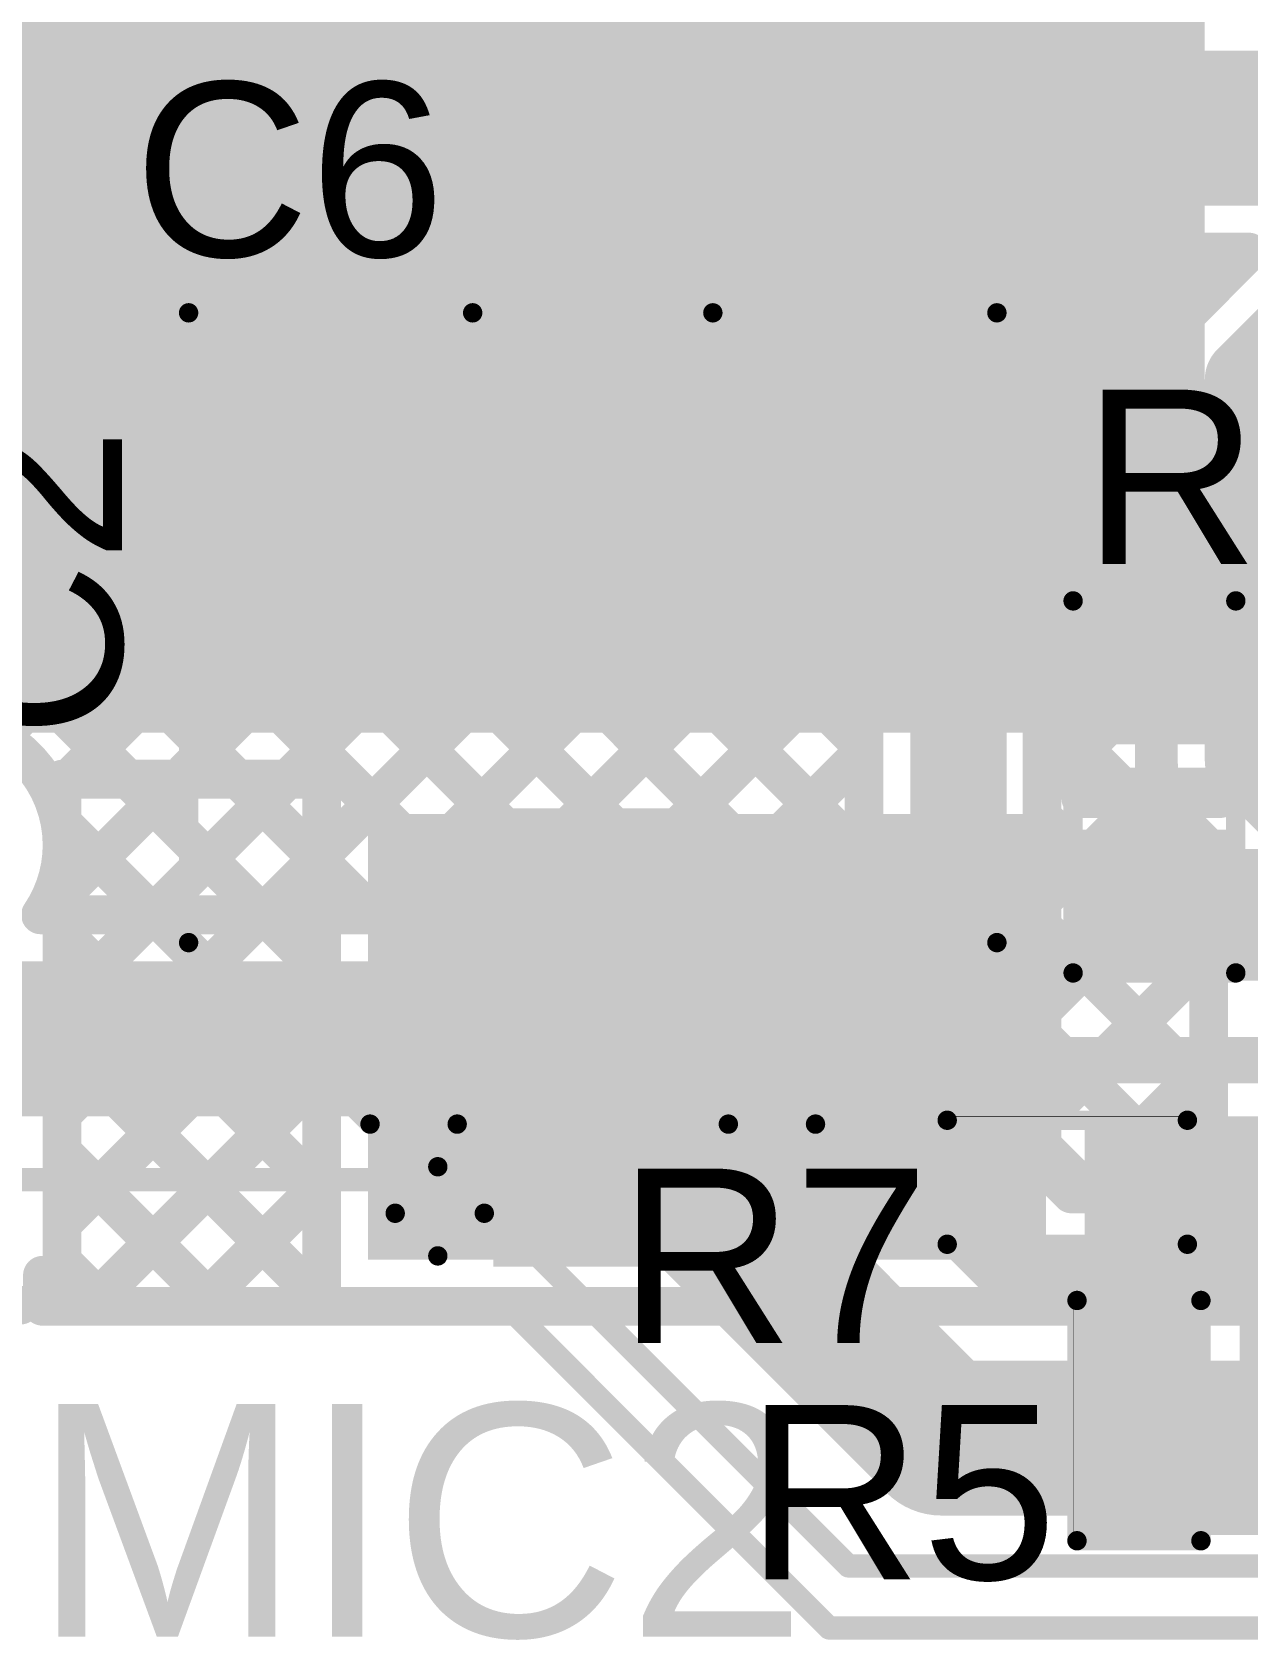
# Model space of a CAD drawing. Header units: millimetres. Extents: x -0.26 to 2.84, y -0.09 to 2.43.
# Drawn here: x 0.8163 to 1.1301, y -0.0731 to 0.3417 of the extents above; entities that cross this region are included whole.
import ezdxf

# ---------------------------------------------------------------- set-up
doc = ezdxf.new("R2010")
doc.units = ezdxf.units.MM
doc.header["$MEASUREMENT"] = 0
for name, color, linetype in [('BottomLayer', 5, 'Continuous'), ('TopLayer', 1, 'Continuous'), ('TopOverlay', 2, 'Continuous'), ('TopPaste', 8, 'Continuous'), ('TopSolder', 216, 'Continuous'), ('ViaHoleLayer', 16, 'Continuous')]:
    doc.layers.add(name, color=color, linetype=linetype)
doc.styles.add('Arial', font='', dxfattribs={"height": 0.2})
doc.styles.get('Arial').set_extended_font_data('Arial')

# ---------------------------------------------------------------- blocks, each defined once
blk = doc.blocks.new('R__0603_32')
at = {"layer": 'TopLayer'}
for points in [[(-0.015, 0.0175), (-0.015, -0.0175), (-0.045, -0.0175), (-0.045, 0.0175)], [(0.045, 0.0175), (0.045, -0.0175), (0.015, -0.0175), (0.015, 0.0175)]]:
    blk.add_hatch(color=1, dxfattribs=at).paths.add_polyline_path(points)
at = {"layer": 'TopPaste'}
for points in [[(-0.015, 0.0175), (-0.015, -0.0175), (-0.045, -0.0175), (-0.045, 0.0175)], [(0.045, 0.0175), (0.045, -0.0175), (0.015, -0.0175), (0.015, 0.0175)]]:
    blk.add_hatch(color=8, dxfattribs=at).paths.add_polyline_path(points)
at = {"layer": 'TopSolder'}
for points in [[(-0.011, 0.0215), (-0.011, -0.0215), (-0.049, -0.0215), (-0.049, 0.0215)], [(0.049, 0.0215), (0.049, -0.0215), (0.011, -0.0215), (0.011, 0.0215)]]:
    blk.add_hatch(color=216, dxfattribs=at).paths.add_polyline_path(points)
at = {"layer": 'TopOverlay', "const_width": 0.005}
for points in [[(0.048, 0.021), (-0.048, 0.021)], [(-0.048, -0.021), (-0.048, 0.021)], [(0.048, -0.021), (0.048, 0.021)], [(0.048, -0.021), (-0.048, -0.021)]]:
    blk.add_lwpolyline(points, dxfattribs=at)
at = {"layer": 'TopOverlay', "const_width": 0.0025}
for points in [[(-0.04925, 0.021, 1), (-0.04675, 0.021, 1)], [(-0.04925, 0.021, 1), (-0.04675, 0.021, 1)], [(0.04675, 0.021, 1), (0.04925, 0.021, 1)], [(0.04675, 0.021, 1), (0.04925, 0.021, 1)], [(-0.04925, -0.021, 1), (-0.04675, -0.021, 1)], [(-0.04925, -0.021, 1), (-0.04675, -0.021, 1)], [(0.04675, -0.021, 1), (0.04925, -0.021, 1)], [(0.04675, -0.021, 1), (0.04925, -0.021, 1)]]:
    blk.add_lwpolyline(points, format="xyb", close=True, dxfattribs=at)
blk = doc.blocks.new('R__0402_80')
at = {"layer": 'TopLayer'}
for points in [[(-0.0275, -0.0125), (-0.0275, 0.0125), (-0.0095, 0.0125), (-0.0095, -0.0125)], [(0.0095, -0.0125), (0.0095, 0.0125), (0.0275, 0.0125), (0.0275, -0.0125)]]:
    blk.add_hatch(color=1, dxfattribs=at).paths.add_polyline_path(points)
at = {"layer": 'TopPaste'}
for points in [[(-0.0275, -0.0125), (-0.0275, 0.0125), (-0.0095, 0.0125), (-0.0095, -0.0125)], [(0.0095, -0.0125), (0.0095, 0.0125), (0.0275, 0.0125), (0.0275, -0.0125)]]:
    blk.add_hatch(color=8, dxfattribs=at).paths.add_polyline_path(points)
at = {"layer": 'TopSolder'}
for points in [[(-0.0315, -0.0165), (-0.0315, 0.0165), (-0.0055, 0.0165), (-0.0055, -0.0165)], [(0.0055, -0.0165), (0.0055, 0.0165), (0.0315, 0.0165), (0.0315, -0.0165)]]:
    blk.add_hatch(color=216, dxfattribs=at).paths.add_polyline_path(points)
at = {"layer": 'TopOverlay'}
for points, const_width in [([(-0.031, 0.016), (-0.031, -0.016)], 0.005), ([(0.031, 0.016), (-0.031, 0.016)], 0.005), ([(0.031, 0.016), (0.031, -0.016)], 0.005), ([(0.031, -0.016), (-0.031, -0.016)], 0.005), ([(0.032, -0.017), (-0.032, -0.017)], 0.000127)]:
    blk.add_lwpolyline(points, dxfattribs=dict(at, const_width=const_width))
for points, const_width in [([(-0.03225, 0.016, 1), (-0.02975, 0.016, 1)], 0.0025), ([(-0.03225, 0.016, 1), (-0.02975, 0.016, 1)], 0.0025), ([(0.02975, 0.016, 1), (0.03225, 0.016, 1)], 0.0025), ([(0.02975, 0.016, 1), (0.03225, 0.016, 1)], 0.0025), ([(-0.03225, -0.016, 1), (-0.02975, -0.016, 1)], 0.0025), ([(-0.03225, -0.016, 1), (-0.02975, -0.016, 1)], 0.0025), ([(0.02975, -0.016, 1), (0.03225, -0.016, 1)], 0.0025), ([(0.02975, -0.016, 1), (0.03225, -0.016, 1)], 0.0025), ([(-0.03203, -0.017, 1), (-0.03197, -0.017, 1)], 0.0000635), ([(0.03197, -0.017, 1), (0.03203, -0.017, 1)], 0.0000635)]:
    blk.add_lwpolyline(points, format="xyb", close=True, dxfattribs=dict(at, const_width=const_width))
blk = doc.blocks.new('R__0402_81')
at = {"layer": 'TopLayer'}
for points in [[(-0.0275, -0.0125), (-0.0275, 0.0125), (-0.0095, 0.0125), (-0.0095, -0.0125)], [(0.0095, -0.0125), (0.0095, 0.0125), (0.0275, 0.0125), (0.0275, -0.0125)]]:
    blk.add_hatch(color=1, dxfattribs=at).paths.add_polyline_path(points)
at = {"layer": 'TopPaste'}
for points in [[(-0.0275, -0.0125), (-0.0275, 0.0125), (-0.0095, 0.0125), (-0.0095, -0.0125)], [(0.0095, -0.0125), (0.0095, 0.0125), (0.0275, 0.0125), (0.0275, -0.0125)]]:
    blk.add_hatch(color=8, dxfattribs=at).paths.add_polyline_path(points)
at = {"layer": 'TopSolder'}
for points in [[(-0.0315, -0.0165), (-0.0315, 0.0165), (-0.0055, 0.0165), (-0.0055, -0.0165)], [(0.0055, -0.0165), (0.0055, 0.0165), (0.0315, 0.0165), (0.0315, -0.0165)]]:
    blk.add_hatch(color=216, dxfattribs=at).paths.add_polyline_path(points)
at = {"layer": 'TopOverlay'}
for points, const_width in [([(-0.031, -0.016), (-0.031, 0.016)], 0.005), ([(0.031, 0.016), (-0.031, 0.016)], 0.005), ([(0.031, -0.016), (0.031, 0.016)], 0.005), ([(0.031, -0.016), (-0.031, -0.016)], 0.005), ([(0.032, -0.017), (-0.032, -0.017)], 0.000127)]:
    blk.add_lwpolyline(points, dxfattribs=dict(at, const_width=const_width))
for points, const_width in [([(-0.03225, 0.016, 1), (-0.02975, 0.016, 1)], 0.0025), ([(-0.03225, 0.016, 1), (-0.02975, 0.016, 1)], 0.0025), ([(0.02975, 0.016, 1), (0.03225, 0.016, 1)], 0.0025), ([(0.02975, 0.016, 1), (0.03225, 0.016, 1)], 0.0025), ([(-0.03225, -0.016, 1), (-0.02975, -0.016, 1)], 0.0025), ([(-0.03225, -0.016, 1), (-0.02975, -0.016, 1)], 0.0025), ([(0.02975, -0.016, 1), (0.03225, -0.016, 1)], 0.0025), ([(0.02975, -0.016, 1), (0.03225, -0.016, 1)], 0.0025), ([(-0.03203, -0.017, 1), (-0.03197, -0.017, 1)], 0.0000635), ([(0.03197, -0.017, 1), (0.03203, -0.017, 1)], 0.0000635)]:
    blk.add_lwpolyline(points, format="xyb", close=True, dxfattribs=dict(at, const_width=const_width))
blk = doc.blocks.new('VKMB1001E101MV_148')
at = {"layer": 'TopLayer'}
for points in [[(-0.1378, 0.02165), (-0.02756, 0.02165), (-0.02756, -0.02165), (-0.1378, -0.02165)], [(0.02756, 0.02165), (0.1378, 0.02165), (0.1378, -0.02165), (0.02756, -0.02165)]]:
    blk.add_hatch(color=1, dxfattribs=at).paths.add_polyline_path(points)
at = {"layer": 'TopPaste'}
for points in [[(-0.1378, 0.02165), (-0.02756, 0.02165), (-0.02756, -0.02165), (-0.1378, -0.02165)], [(0.02756, 0.02165), (0.1378, 0.02165), (0.1378, -0.02165), (0.02756, -0.02165)]]:
    blk.add_hatch(color=8, dxfattribs=at).paths.add_polyline_path(points)
at = {"layer": 'TopSolder'}
for points in [[(-0.1418, 0.02565), (-0.02356, 0.02565), (-0.02356, -0.02565), (-0.1418, -0.02565)], [(0.02356, 0.02565), (0.1418, 0.02565), (0.1418, -0.02565), (0.02356, -0.02565)]]:
    blk.add_hatch(color=216, dxfattribs=at).paths.add_polyline_path(points)
at = {"layer": 'TopOverlay', "const_width": 0.005}
for points in [[(-0.05817, 0.10433), (-0.105, 0.0575)], [(-0.05817, 0.10433), (0.10433, 0.10433)], [(0.10433, 0.10433), (0.10433, 0.031)], [(-0.105, 0.0575), (-0.105, 0.035)], [(-0.128, 0.051), (-0.128, 0.028)], [(-0.139, 0.04), (-0.116, 0.04)], [(0.10433, -0.031), (0.10433, -0.10433)], [(-0.105, -0.035), (-0.105, -0.0575)], [(-0.105, -0.0575), (-0.05817, -0.10433)], [(-0.05817, -0.10433), (0.10433, -0.10433)]]:
    blk.add_lwpolyline(points, dxfattribs=at)
at = {"layer": 'TopOverlay', "const_width": 0.0025}
for points in [[(-0.05942, 0.10433, 1), (-0.05692, 0.10433, 1)], [(-0.05942, 0.10433, 1), (-0.05692, 0.10433, 1)], [(0.10308, 0.10433, 1), (0.10558, 0.10433, 1)], [(0.10308, 0.10433, 1), (0.10558, 0.10433, 1)], [(-0.10625, 0.0575, 1), (-0.10375, 0.0575, 1)], [(-0.10625, 0.0575, 1), (-0.10375, 0.0575, 1)], [(-0.12925, 0.051, 1), (-0.12675, 0.051, 1)], [(-0.14025, 0.04, 1), (-0.13775, 0.04, 1)], [(-0.11725, 0.04, 1), (-0.11475, 0.04, 1)], [(-0.10625, 0.035, 1), (-0.10375, 0.035, 1)], [(0.10308, 0.031, 1), (0.10558, 0.031, 1)], [(-0.12925, 0.028, 1), (-0.12675, 0.028, 1)], [(0.10308, -0.031, 1), (0.10558, -0.031, 1)], [(-0.10625, -0.035, 1), (-0.10375, -0.035, 1)], [(-0.10625, -0.0575, 1), (-0.10375, -0.0575, 1)], [(-0.10625, -0.0575, 1), (-0.10375, -0.0575, 1)], [(-0.05942, -0.10433, 1), (-0.05692, -0.10433, 1)], [(-0.05942, -0.10433, 1), (-0.05692, -0.10433, 1)], [(0.10308, -0.10433, 1), (0.10558, -0.10433, 1)], [(0.10308, -0.10433, 1), (0.10558, -0.10433, 1)]]:
    blk.add_lwpolyline(points, format="xyb", close=True, dxfattribs=at)

msp = doc.modelspace()

# ---------------------------------------------------------------- hatches: boundary and pattern name
at = {"layer": 'BottomLayer'}
h = msp.add_hatch(color=5, dxfattribs=at)
edge = h.paths.add_edge_path()
edge.add_arc((1.054, 0.18), 0.01181, 0, 360)
h = msp.add_hatch(color=5, dxfattribs=at)
edge = h.paths.add_edge_path()
edge.add_arc((0.98, 0.05), 0.01181, 0, 360)
at = {"layer": 'TopLayer'}
for points in [[(0.743, 0.161), (1.119, 0.161), (1.119, 0.581), (0.743, 0.581)], [(0.903, 0.025), (1.075, 0.025), (1.075, 0.14), (0.903, 0.14)], [(1.084, 0.097), (1.173, 0.097), (1.173, 0.131), (1.084, 0.131)], [(1.088, -0.009), (1.12, -0.009), (1.12, 0.062), (1.088, 0.062)], [(1.096, 0.03), (1.176, 0.03), (1.176, 0.062), (1.096, 0.062)], [(1.128, -0.046), (1.176, -0.046), (1.176, 0.021), (1.128, 0.021)], [(1.088, -0.046), (1.176, -0.046), (1.176, -0.026), (1.088, -0.026)]]:
    msp.add_hatch(color=1, dxfattribs=at).paths.add_polyline_path(points)
h = msp.add_hatch(color=1, dxfattribs=at)
edge = h.paths.add_edge_path()
edge.add_arc((1.054, 0.18), 0.01181, 0, 360)
h = msp.add_hatch(color=1, dxfattribs=at)
edge = h.paths.add_edge_path()
edge.add_arc((0.98, 0.05), 0.01181, 0, 360)
at = {"layer": 'ViaHoleLayer'}
h = msp.add_hatch(color=16, dxfattribs=at)
edge = h.paths.add_edge_path()
edge.add_arc((1.054, 0.18), 0.00591, 0, 360)
h = msp.add_hatch(color=16, dxfattribs=at)
edge = h.paths.add_edge_path()
edge.add_arc((0.98, 0.05), 0.00591, 0, 360)

# ---------------------------------------------------------------- linework, layer by layer
at = {"layer": 'BottomLayer'}
for points, const_width in [([(0.68843, 0.317), (1.983, 0.317)], 0.04), ([(0.6992, 0.164), (0.8202, 0.285)], 0.01), ([(0.70169, 0.285), (1.13036, 0.285)], 0.01), ([(0.70504, 0.285), (0.87604, 0.114)], 0.01), ([(0.72748, 0.164), (0.84848, 0.285)], 0.01), ([(0.73333, 0.285), (0.90433, 0.114)], 0.01), ([(0.75577, 0.164), (0.87677, 0.285)], 0.01), ([(0.76161, 0.285), (0.93261, 0.114)], 0.01), ([(0.78405, 0.164), (0.90505, 0.285)], 0.01), ([(0.7899, 0.285), (0.9676, 0.10729)], 0.01), ([(0.80803, 0.1597), (0.93334, 0.285)], 0.01), ([(0.81818, 0.285), (1.031, 0.07218)], 0.01), ([(0.8189, 0.114), (0.9899, 0.285)], 0.01), ([(0.82136, 0.14474), (0.96162, 0.285)], 0.01), ([(0.84646, 0.285), (1.031, 0.10046)], 0.01), ([(0.84719, 0.114), (1.01819, 0.285)], 0.01), ([(0.87475, 0.285), (1.031, 0.12875)], 0.01), ([(0.87547, 0.114), (1.04647, 0.285)], 0.01), ([(0.90303, 0.285), (1.031, 0.15703)], 0.01), ([(0.90376, 0.114), (1.07476, 0.285)], 0.01), ([(0.93132, 0.285), (1.02839, 0.18793)], 0.01), ([(0.93204, 0.114), (1.10304, 0.285)], 0.01), ([(0.9596, 0.285), (1.0411, 0.2035)], 0.01), ([(0.98789, 0.285), (1.107, 0.16589)], 0.01), ([(1.01617, 0.285), (1.107, 0.19417)], 0.01), ([(1.04445, 0.285), (1.107, 0.22245)], 0.01), ([(1.07274, 0.285), (1.107, 0.25074)], 0.01), ([(1.10102, 0.285), (1.11569, 0.27033)], 0.01), ([(1.11374, 0.26838), (1.13036, 0.285)], 0.01), ([(1.13, 0.25211), (1.15089, 0.273)], 0.022), ([(1.05312, 0.2068), (1.11029, 0.26396)], 0.01), ([(1.13, 0.15372), (1.13, 0.25211)], 0.022), ([(1.107, 0.15372), (1.107, 0.25211)], 0.01), ([(1.07326, 0.19865), (1.107, 0.23239)], 0.01), ([(1.08072, 0.17783), (1.107, 0.20411)], 0.01), ([(1.054, 0.18), (1.054, 0.20181)], 0.01), ([(1.054, 0.04), (1.054, 0.18)], 0.022), ([(0.95854, 0.11221), (1.0272, 0.18088)], 0.01), ([(1.03219, 0.18), (1.054, 0.18)], 0.01), ([(1.054, 0.18), (1.07581, 0.18)], 0.01), ([(1.077, 0.14582), (1.107, 0.17582)], 0.01), ([(1.031, 0.04425), (1.031, 0.16622)], 0.01), ([(1.077, 0.04953), (1.077, 0.16622)], 0.01), ([(1.0775, 0.1671), (1.12, 0.1246)], 0.01), ([(1.13, 0.15372), (1.143, 0.14072)], 0.022), ([(0.97493, 0.10032), (1.031, 0.15639)], 0.01), ([(1.077, 0.11754), (1.10767, 0.14821)], 0.01), ([(0.82335, 0.13841), (0.84776, 0.114)], 0.01), ([(1.077, 0.13932), (1.12, 0.09632)], 0.01), ([(1.11374, 0.13746), (1.12, 0.13119)], 0.01), ([(0.98907, 0.08618), (1.031, 0.12811)], 0.01), ([(1.077, 0.08925), (1.11947, 0.13172)], 0.01), ([(1.12, 0.05616), (1.12, 0.13119)], 0.01), ([(0.81846, 0.114), (0.948, 0.114)], 0.01), ([(1.077, 0.11103), (1.12, 0.06803)], 0.01), ([(0.97066, 0.1046), (1.0026, 0.07266)], 0.01), ([(1.077, 0.06097), (1.12, 0.10397)], 0.01), ([(1.00322, 0.07204), (1.031, 0.09982)], 0.01), ([(0.595, 0.082), (0.948, 0.082)], 0.04), ([(0.948, 0.082), (0.98, 0.05)], 0.04), ([(1.077, 0.08275), (1.11775, 0.042)], 0.01), ([(1.08632, 0.042), (1.12, 0.07568)], 0.01), ([(1.00266, 0.0726), (1.031, 0.04425)], 0.01), ([(1.01736, 0.0579), (1.031, 0.07154)], 0.01), ([(0.98, 0.05), (1.051, -0.021)], 0.04), ([(1.077, 0.05446), (1.08946, 0.042)], 0.01), ([(1.077, 0.04953), (1.08453, 0.042)], 0.01), ([(1.054, 0.04), (1.075, 0.019)], 0.022), ([(1.1146, 0.042), (1.1194, 0.0468)], 0.01), ([(0.69603, 0.04565), (0.92735, 0.04565)], 0.006), ([(0.92735, 0.04565), (1.027, -0.054)], 0.006), ([(1.08453, 0.042), (1.12057, 0.042)], 0.01), ([(1.075, 0.019), (1.18746, 0.019)], 0.022), ([(0.69603, 0.01329), (0.93871, 0.01329)], 0.006), ([(0.93871, 0.01329), (1.022, -0.07)], 0.006), ([(1.051, -0.021), (2.031, -0.021)], 0.04), ([(1.027, -0.054), (2.48537, -0.054)], 0.006), ([(1.022, -0.07), (2.492, -0.07)], 0.006)]:
    msp.add_lwpolyline(points, dxfattribs=dict(at, const_width=const_width))
for points, const_width in [([(0.81568, 0.285, 1), (0.82068, 0.285, 1)], 0.005), ([(0.8177, 0.285, 1), (0.8227, 0.285, 1)], 0.005), ([(0.84396, 0.285, 1), (0.84896, 0.285, 1)], 0.005), ([(0.84598, 0.285, 1), (0.85098, 0.285, 1)], 0.005), ([(0.87225, 0.285, 1), (0.87725, 0.285, 1)], 0.005), ([(0.87427, 0.285, 1), (0.87927, 0.285, 1)], 0.005), ([(0.90053, 0.285, 1), (0.90553, 0.285, 1)], 0.005), ([(0.90255, 0.285, 1), (0.90755, 0.285, 1)], 0.005), ([(0.92882, 0.285, 1), (0.93382, 0.285, 1)], 0.005), ([(0.93084, 0.285, 1), (0.93584, 0.285, 1)], 0.005), ([(0.9571, 0.285, 1), (0.9621, 0.285, 1)], 0.005), ([(0.95912, 0.285, 1), (0.96412, 0.285, 1)], 0.005), ([(0.98539, 0.285, 1), (0.99039, 0.285, 1)], 0.005), ([(0.9874, 0.285, 1), (0.9924, 0.285, 1)], 0.005), ([(1.01367, 0.285, 1), (1.01867, 0.285, 1)], 0.005), ([(1.01569, 0.285, 1), (1.02069, 0.285, 1)], 0.005), ([(1.04195, 0.285, 1), (1.04695, 0.285, 1)], 0.005), ([(1.04397, 0.285, 1), (1.04897, 0.285, 1)], 0.005), ([(1.07024, 0.285, 1), (1.07524, 0.285, 1)], 0.005), ([(1.07226, 0.285, 1), (1.07726, 0.285, 1)], 0.005), ([(1.09852, 0.285, 1), (1.10352, 0.285, 1)], 0.005), ([(1.10054, 0.285, 1), (1.10554, 0.285, 1)], 0.005), ([(1.12786, 0.285, 1), (1.13286, 0.285, 1)], 0.005), ([(1.12786, 0.285, 1), (1.13286, 0.285, 1)], 0.005), ([(1.11319, 0.27033, 1), (1.11819, 0.27033, 1)], 0.005), ([(1.11124, 0.26838, 1), (1.11624, 0.26838, 1)], 0.005), ([(1.11124, 0.26838, 1), (1.11624, 0.26838, 1)], 0.005), ([(1.11124, 0.26838, 1), (1.11624, 0.26838, 1)], 0.005), ([(1.10779, 0.26396, 1), (1.11279, 0.26396, 1)], 0.005), ([(1.1245, 0.25211, 1), (1.1355, 0.25211, 1)], 0.011), ([(1.1245, 0.25211, 1), (1.1355, 0.25211, 1)], 0.011), ([(1.1045, 0.25211, 1), (1.1095, 0.25211, 1)], 0.005), ([(1.1045, 0.25211, 1), (1.1095, 0.25211, 1)], 0.005), ([(1.1045, 0.25211, 1), (1.1095, 0.25211, 1)], 0.005), ([(1.1045, 0.25074, 1), (1.1095, 0.25074, 1)], 0.005), ([(1.1045, 0.23239, 1), (1.1095, 0.23239, 1)], 0.005), ([(1.1045, 0.22245, 1), (1.1095, 0.22245, 1)], 0.005), ([(1.05062, 0.2068, 1), (1.05562, 0.2068, 1)], 0.005), ([(1.0386, 0.2035, 1), (1.0436, 0.2035, 1)], 0.005), ([(1.1045, 0.20411, 1), (1.1095, 0.20411, 1)], 0.005), ([(1.0515, 0.20181, 1), (1.0565, 0.20181, 1)], 0.005), ([(1.07076, 0.19865, 1), (1.07576, 0.19865, 1)], 0.005), ([(1.1045, 0.19417, 1), (1.1095, 0.19417, 1)], 0.005), ([(1.02589, 0.18793, 1), (1.03089, 0.18793, 1)], 0.005), ([(1.0485, 0.18, 1), (1.0595, 0.18, 1)], 0.011), ([(1.0247, 0.18088, 1), (1.0297, 0.18088, 1)], 0.005), ([(1.02969, 0.18, 1), (1.03469, 0.18, 1)], 0.005), ([(1.0515, 0.18, 1), (1.0565, 0.18, 1)], 0.005), ([(1.0515, 0.18, 1), (1.0565, 0.18, 1)], 0.005), ([(1.0515, 0.18, 1), (1.0565, 0.18, 1)], 0.005), ([(1.07331, 0.18, 1), (1.07831, 0.18, 1)], 0.005), ([(1.07822, 0.17783, 1), (1.08322, 0.17783, 1)], 0.005), ([(1.07831, 0.18, 1), (1.08331, 0.18, 1)], 0.005), ([(1.07831, 0.18, 1), (1.08331, 0.18, 1)], 0.005), ([(1.1045, 0.17582, 1), (1.1095, 0.17582, 1)], 0.005), ([(1.0285, 0.16622, 1), (1.0335, 0.16622, 1)], 0.005), ([(1.0285, 0.16622, 1), (1.0335, 0.16622, 1)], 0.005), ([(1.0745, 0.16622, 1), (1.0795, 0.16622, 1)], 0.005), ([(1.0745, 0.16622, 1), (1.0795, 0.16622, 1)], 0.005), ([(1.075, 0.1671, 1), (1.08, 0.1671, 1)], 0.005), ([(1.1045, 0.16589, 1), (1.1095, 0.16589, 1)], 0.005), ([(1.0285, 0.15703, 1), (1.0335, 0.15703, 1)], 0.005), ([(1.1245, 0.15372, 1), (1.1355, 0.15372, 1)], 0.011), ([(1.1245, 0.15372, 1), (1.1355, 0.15372, 1)], 0.011), ([(1.0285, 0.15639, 1), (1.0335, 0.15639, 1)], 0.005), ([(1.1045, 0.15372, 1), (1.1095, 0.15372, 1)], 0.005), ([(1.1045, 0.15372, 1), (1.1095, 0.15372, 1)], 0.005), ([(1.1045, 0.15372, 1), (1.1095, 0.15372, 1)], 0.005), ([(0.81886, 0.14474, 1), (0.82386, 0.14474, 1)], 0.005), ([(1.0745, 0.14582, 1), (1.0795, 0.14582, 1)], 0.005), ([(1.10517, 0.14821, 1), (1.11017, 0.14821, 1)], 0.005), ([(0.82085, 0.13841, 1), (0.82585, 0.13841, 1)], 0.005), ([(1.0745, 0.13932, 1), (1.0795, 0.13932, 1)], 0.005), ([(1.11124, 0.13746, 1), (1.11624, 0.13746, 1)], 0.005), ([(1.11124, 0.13746, 1), (1.11624, 0.13746, 1)], 0.005), ([(1.11124, 0.13746, 1), (1.11624, 0.13746, 1)], 0.005), ([(0.8215, 0.132, 1), (0.8265, 0.132, 1)], 0.005), ([(0.8215, 0.132, 1), (0.8265, 0.132, 1)], 0.005), ([(1.0285, 0.12875, 1), (1.0335, 0.12875, 1)], 0.005), ([(1.0285, 0.12811, 1), (1.0335, 0.12811, 1)], 0.005), ([(1.11697, 0.13172, 1), (1.12197, 0.13172, 1)], 0.005), ([(1.1175, 0.13119, 1), (1.1225, 0.13119, 1)], 0.005), ([(1.1175, 0.13119, 1), (1.1225, 0.13119, 1)], 0.005), ([(1.1175, 0.1246, 1), (1.1225, 0.1246, 1)], 0.005), ([(1.0745, 0.11754, 1), (1.0795, 0.11754, 1)], 0.005), ([(0.81596, 0.114, 1), (0.82096, 0.114, 1)], 0.005), ([(0.81596, 0.114, 1), (0.82096, 0.114, 1)], 0.005), ([(0.8164, 0.114, 1), (0.8214, 0.114, 1)], 0.005), ([(0.84469, 0.114, 1), (0.84969, 0.114, 1)], 0.005), ([(0.84526, 0.114, 1), (0.85026, 0.114, 1)], 0.005), ([(0.87297, 0.114, 1), (0.87797, 0.114, 1)], 0.005), ([(0.87354, 0.114, 1), (0.87854, 0.114, 1)], 0.005), ([(0.90126, 0.114, 1), (0.90626, 0.114, 1)], 0.005), ([(0.90183, 0.114, 1), (0.90683, 0.114, 1)], 0.005), ([(0.92954, 0.114, 1), (0.93454, 0.114, 1)], 0.005), ([(0.93011, 0.114, 1), (0.93511, 0.114, 1)], 0.005), ([(0.9455, 0.114, 1), (0.9505, 0.114, 1)], 0.005), ([(0.9455, 0.114, 1), (0.9505, 0.114, 1)], 0.005), ([(0.9455, 0.114, 1), (0.9505, 0.114, 1)], 0.005), ([(0.95604, 0.11221, 1), (0.96104, 0.11221, 1)], 0.005), ([(0.9651, 0.10729, 1), (0.9701, 0.10729, 1)], 0.005), ([(1.0745, 0.11103, 1), (1.0795, 0.11103, 1)], 0.005), ([(0.96813, 0.10463, 1), (0.97313, 0.10463, 1)], 0.005), ([(0.96815, 0.1046, 1), (0.97315, 0.1046, 1)], 0.005), ([(0.96815, 0.1046, 1), (0.97315, 0.1046, 1)], 0.005), ([(1.1175, 0.10397, 1), (1.1225, 0.10397, 1)], 0.005), ([(0.97243, 0.10032, 1), (0.97743, 0.10032, 1)], 0.005), ([(1.0285, 0.10046, 1), (1.0335, 0.10046, 1)], 0.005), ([(1.0285, 0.09982, 1), (1.0335, 0.09982, 1)], 0.005), ([(0.938, 0.082, 1), (0.958, 0.082, 1)], 0.02), ([(0.938, 0.082, 1), (0.958, 0.082, 1)], 0.02), ([(1.1175, 0.09632, 1), (1.1225, 0.09632, 1)], 0.005), ([(1.0745, 0.08925, 1), (1.0795, 0.08925, 1)], 0.005), ([(0.98657, 0.08618, 1), (0.99157, 0.08618, 1)], 0.005), ([(1.0745, 0.08275, 1), (1.0795, 0.08275, 1)], 0.005), ([(1.1175, 0.07568, 1), (1.1225, 0.07568, 1)], 0.005), ([(1.0001, 0.07266, 1), (1.0051, 0.07266, 1)], 0.005), ([(1.00015, 0.0726, 1), (1.00516, 0.0726, 1)], 0.005), ([(1.00072, 0.07204, 1), (1.00572, 0.07204, 1)], 0.005), ([(1.0285, 0.07218, 1), (1.0335, 0.07218, 1)], 0.005), ([(1.0285, 0.07154, 1), (1.0335, 0.07154, 1)], 0.005), ([(1.1175, 0.06803, 1), (1.1225, 0.06803, 1)], 0.005), ([(0.97, 0.05, 1), (0.99, 0.05, 1)], 0.02), ([(0.97, 0.05, 1), (0.99, 0.05, 1)], 0.02), ([(1.01486, 0.0579, 1), (1.01986, 0.0579, 1)], 0.005), ([(1.0745, 0.06097, 1), (1.0795, 0.06097, 1)], 0.005), ([(1.0745, 0.05446, 1), (1.0795, 0.05446, 1)], 0.005), ([(1.1175, 0.05616, 1), (1.1225, 0.05616, 1)], 0.005), ([(1.1175, 0.05616, 1), (1.1225, 0.05616, 1)], 0.005), ([(1.0745, 0.04953, 1), (1.0795, 0.04953, 1)], 0.005), ([(1.0745, 0.04953, 1), (1.0795, 0.04953, 1)], 0.005), ([(1.0485, 0.04, 1), (1.0595, 0.04, 1)], 0.011), ([(1.0485, 0.04, 1), (1.0595, 0.04, 1)], 0.011), ([(1.1169, 0.0468, 1), (1.1219, 0.0468, 1)], 0.005), ([(0.92585, 0.04565, 1), (0.92885, 0.04565, 1)], 0.003), ([(0.92585, 0.04565, 1), (0.92885, 0.04565, 1)], 0.003), ([(1.0285, 0.04425, 1), (1.0335, 0.04425, 1)], 0.005), ([(1.0285, 0.04425, 1), (1.0335, 0.04425, 1)], 0.005), ([(1.08203, 0.042, 1), (1.08703, 0.042, 1)], 0.005), ([(1.08203, 0.042, 1), (1.08703, 0.042, 1)], 0.005), ([(1.08382, 0.042, 1), (1.08882, 0.042, 1)], 0.005), ([(1.08696, 0.042, 1), (1.09196, 0.042, 1)], 0.005), ([(1.1121, 0.042, 1), (1.1171, 0.042, 1)], 0.005), ([(1.11525, 0.042, 1), (1.12025, 0.042, 1)], 0.005), ([(1.11807, 0.042, 1), (1.12307, 0.042, 1)], 0.005), ([(1.11807, 0.042, 1), (1.12307, 0.042, 1)], 0.005), ([(1.0695, 0.019, 1), (1.0805, 0.019, 1)], 0.011), ([(1.0695, 0.019, 1), (1.0805, 0.019, 1)], 0.011), ([(0.93721, 0.01329, 1), (0.94021, 0.01329, 1)], 0.003), ([(0.93721, 0.01329, 1), (0.94021, 0.01329, 1)], 0.003), ([(1.041, -0.021, 1), (1.061, -0.021, 1)], 0.02), ([(1.041, -0.021, 1), (1.061, -0.021, 1)], 0.02), ([(1.0255, -0.054, 1), (1.0285, -0.054, 1)], 0.003), ([(1.0255, -0.054, 1), (1.0285, -0.054, 1)], 0.003), ([(1.0205, -0.07, 1), (1.0235, -0.07, 1)], 0.003), ([(1.0205, -0.07, 1), (1.0235, -0.07, 1)], 0.003)]:
    msp.add_lwpolyline(points, format="xyb", close=True, dxfattribs=dict(at, const_width=const_width))
at = {"layer": 'BottomLayer', "const_width": 0.01}
for points in [[(1.107, 0.25211, -0.198912), (1.11374, 0.26838)], [(1.107, 0.25211, -0.198912), (1.11374, 0.26838)], [(1.031, 0.16622, -1.314153), (1.08081, 0.18)], [(1.08081, 0.18, -0.135753), (1.077, 0.16622)], [(0.792, 0.164, -0.414214), (0.824, 0.132)], [(1.11374, 0.13746, -0.198912), (1.107, 0.15372)], [(1.11374, 0.13746, -0.198912), (1.107, 0.15372)], [(0.824, 0.132, -0.150472), (0.81846, 0.114)], [(0.948, 0.114, -0.198912), (0.97063, 0.10463)], [(0.948, 0.114, -0.199231), (0.97066, 0.1046)], [(1.12057, 0.042, -0.152258), (1.12, 0.05616)]]:
    msp.add_lwpolyline(points, format="xyb", dxfattribs=at)
at = {"layer": 'TopLayer'}
for points, const_width in [([(0.931, 0.239), (0.945, 0.225)], 0.04), ([(0.945, 0.225), (1.172, 0.225)], 0.04), ([(1.106, 0.152), (1.106, 0.177)], 0.01), ([(0.824, 0.149), (0.891, 0.149)], 0.01), ([(0.824, 0.09081), (0.88219, 0.149)], 0.01), ([(0.824, 0.1191), (0.8539, 0.149)], 0.01), ([(0.824, 0.021), (0.824, 0.149)], 0.01), ([(0.84104, 0.149), (0.891, 0.09904)], 0.01), ([(0.86933, 0.149), (0.891, 0.12733)], 0.01), ([(0.891, 0.013), (0.891, 0.149)], 0.01), ([(1.087, 0.147), (1.123, 0.147)], 0.01), ([(1.0976, 0.147), (1.1006, 0.144)], 0.01), ([(1.10346, 0.144), (1.10646, 0.147)], 0.01), ([(1.087, 0.144), (1.123, 0.144)], 0.01), ([(0.824, 0.13776), (0.891, 0.07076)], 0.01), ([(0.824, 0.06253), (0.891, 0.12953)], 0.01), ([(0.824, 0.10947), (0.891, 0.04247)], 0.01), ([(0.824, 0.03424), (0.891, 0.10124)], 0.01), ([(0.989, 0.059), (0.989, 0.0825)], 0.04), ([(0.824, 0.08119), (0.891, 0.01419)], 0.01), ([(0.98, 0.05), (0.989, 0.059)], 0.04), ([(1.048, 0.074), (1.0505, 0.0765)], 0.012), ([(1.0505, 0.0765), (1.15343, 0.0765)], 0.012), ([(0.83104, 0.013), (0.891, 0.07296)], 0.01), ([(1.065, 0.045), (1.065, 0.066)], 0.012), ([(0.824, 0.05291), (0.86391, 0.013)], 0.01), ([(0.85933, 0.013), (0.891, 0.04467)], 0.01), ([(0.824, 0.02462), (0.83562, 0.013)], 0.01), ([(0.81894, 0.021), (0.824, 0.021)], 0.01), ([(0.81894, 0.013), (0.81894, 0.021)], 0.01), ([(0.88761, 0.013), (0.891, 0.01639)], 0.01), ([(0.78897, 0.01329), (0.81324, 0.01329)], 0.01), ([(0.81894, 0.013), (0.891, 0.013)], 0.01), ([(0.891, 0.013), (1.076, 0.013)], 0.01)]:
    msp.add_lwpolyline(points, dxfattribs=dict(at, const_width=const_width))
for points, const_width in [([(0.921, 0.239, 1), (0.941, 0.239, 1)], 0.02), ([(0.935, 0.225, 1), (0.955, 0.225, 1)], 0.02), ([(0.935, 0.225, 1), (0.955, 0.225, 1)], 0.02), ([(1.1035, 0.177, 1), (1.1085, 0.177, 1)], 0.005), ([(0.8215, 0.149, 1), (0.8265, 0.149, 1)], 0.005), ([(0.8215, 0.149, 1), (0.8265, 0.149, 1)], 0.005), ([(0.83854, 0.149, 1), (0.84354, 0.149, 1)], 0.005), ([(0.8514, 0.149, 1), (0.8564, 0.149, 1)], 0.005), ([(0.86683, 0.149, 1), (0.87183, 0.149, 1)], 0.005), ([(0.87969, 0.149, 1), (0.88469, 0.149, 1)], 0.005), ([(0.8885, 0.149, 1), (0.8935, 0.149, 1)], 0.005), ([(0.8885, 0.149, 1), (0.8935, 0.149, 1)], 0.005), ([(1.1035, 0.152, 1), (1.1085, 0.152, 1)], 0.005), ([(1.0845, 0.147, 1), (1.0895, 0.147, 1)], 0.005), ([(1.0951, 0.147, 1), (1.1001, 0.147, 1)], 0.005), ([(1.10396, 0.147, 1), (1.10896, 0.147, 1)], 0.005), ([(1.1205, 0.147, 1), (1.1255, 0.147, 1)], 0.005), ([(1.0845, 0.144, 1), (1.0895, 0.144, 1)], 0.005), ([(1.0981, 0.144, 1), (1.1031, 0.144, 1)], 0.005), ([(1.10096, 0.144, 1), (1.10596, 0.144, 1)], 0.005), ([(1.1205, 0.144, 1), (1.1255, 0.144, 1)], 0.005), ([(0.8215, 0.13776, 1), (0.8265, 0.13776, 1)], 0.005), ([(0.8885, 0.12953, 1), (0.8935, 0.12953, 1)], 0.005), ([(0.8885, 0.12733, 1), (0.8935, 0.12733, 1)], 0.005), ([(0.8215, 0.1191, 1), (0.8265, 0.1191, 1)], 0.005), ([(0.8215, 0.10947, 1), (0.8265, 0.10947, 1)], 0.005), ([(0.8885, 0.10124, 1), (0.8935, 0.10124, 1)], 0.005), ([(0.8885, 0.09904, 1), (0.8935, 0.09904, 1)], 0.005), ([(0.979, 0.0825, 1), (0.999, 0.0825, 1)], 0.02), ([(0.8215, 0.09081, 1), (0.8265, 0.09081, 1)], 0.005), ([(0.8215, 0.08119, 1), (0.8265, 0.08119, 1)], 0.005), ([(0.979, 0.059, 1), (0.999, 0.059, 1)], 0.02), ([(0.979, 0.059, 1), (0.999, 0.059, 1)], 0.02), ([(1.045, 0.074, 1), (1.051, 0.074, 1)], 0.006), ([(1.0475, 0.0765, 1), (1.0535, 0.0765, 1)], 0.006), ([(1.0475, 0.0765, 1), (1.0535, 0.0765, 1)], 0.006), ([(0.8885, 0.07296, 1), (0.8935, 0.07296, 1)], 0.005), ([(0.8885, 0.07076, 1), (0.8935, 0.07076, 1)], 0.005), ([(1.062, 0.066, 1), (1.068, 0.066, 1)], 0.006), ([(0.8215, 0.06253, 1), (0.8265, 0.06253, 1)], 0.005), ([(0.97, 0.05, 1), (0.99, 0.05, 1)], 0.02), ([(0.8215, 0.05291, 1), (0.8265, 0.05291, 1)], 0.005), ([(1.062, 0.045, 1), (1.068, 0.045, 1)], 0.006), ([(0.8885, 0.04467, 1), (0.8935, 0.04467, 1)], 0.005), ([(0.8885, 0.04247, 1), (0.8935, 0.04247, 1)], 0.005), ([(0.8215, 0.03424, 1), (0.8265, 0.03424, 1)], 0.005), ([(0.8215, 0.02462, 1), (0.8265, 0.02462, 1)], 0.005), ([(0.81644, 0.021, 1), (0.82144, 0.021, 1)], 0.005), ([(0.81644, 0.021, 1), (0.82144, 0.021, 1)], 0.005), ([(0.8215, 0.021, 1), (0.8265, 0.021, 1)], 0.005), ([(0.8215, 0.021, 1), (0.8265, 0.021, 1)], 0.005), ([(0.8885, 0.01639, 1), (0.8935, 0.01639, 1)], 0.005), ([(0.81074, 0.01329, 1), (0.81574, 0.01329, 1)], 0.005), ([(0.81644, 0.013, 1), (0.82144, 0.013, 1)], 0.005), ([(0.81644, 0.013, 1), (0.82144, 0.013, 1)], 0.005), ([(0.82854, 0.013, 1), (0.83354, 0.013, 1)], 0.005), ([(0.83312, 0.013, 1), (0.83812, 0.013, 1)], 0.005), ([(0.85683, 0.013, 1), (0.86183, 0.013, 1)], 0.005), ([(0.86141, 0.013, 1), (0.86641, 0.013, 1)], 0.005), ([(0.88511, 0.013, 1), (0.89011, 0.013, 1)], 0.005), ([(0.8885, 0.01419, 1), (0.8935, 0.01419, 1)], 0.005), ([(0.8885, 0.013, 1), (0.8935, 0.013, 1)], 0.005), ([(0.8885, 0.013, 1), (0.8935, 0.013, 1)], 0.005), ([(0.8885, 0.013, 1), (0.8935, 0.013, 1)], 0.005), ([(1.0735, 0.013, 1), (1.0785, 0.013, 1)], 0.005)]:
    msp.add_lwpolyline(points, format="xyb", close=True, dxfattribs=dict(at, const_width=const_width))

# ---------------------------------------------------------------- block references
for name, p, rotation in [('VKMB1001E101MV_148', (0.961, 0.165), 90), ('R__0603_32', (1.106, 0.147), 270), ('R__0402_80', (1.0835, 0.045), 180), ('R__0402_81', (1.102, -0.0165), 270)]:
    msp.add_blockref(name, p, dxfattribs=dict(rotation=rotation))

# ---------------------------------------------------------------- texts
at = {"layer": 'TopOverlay', "style": 'Arial'}
for s, height, p in [('C6', 0.045, (0.84251, 0.28383)), ('R8', 0.045, (1.08751, 0.20451)), ('R7', 0.045, (0.96751, 0.00351)), ('MIC2', 0.06, (0.81616, -0.07222)), ('R5', 0.045, (1.00051, -0.05749))]:
    msp.add_text(s, height=height, dxfattribs=at).set_placement(p)
msp.add_text('C2', height=0.045, rotation=90, dxfattribs=at).set_placement((0.83949, 0.15951))

doc.saveas('drawing.dxf')
